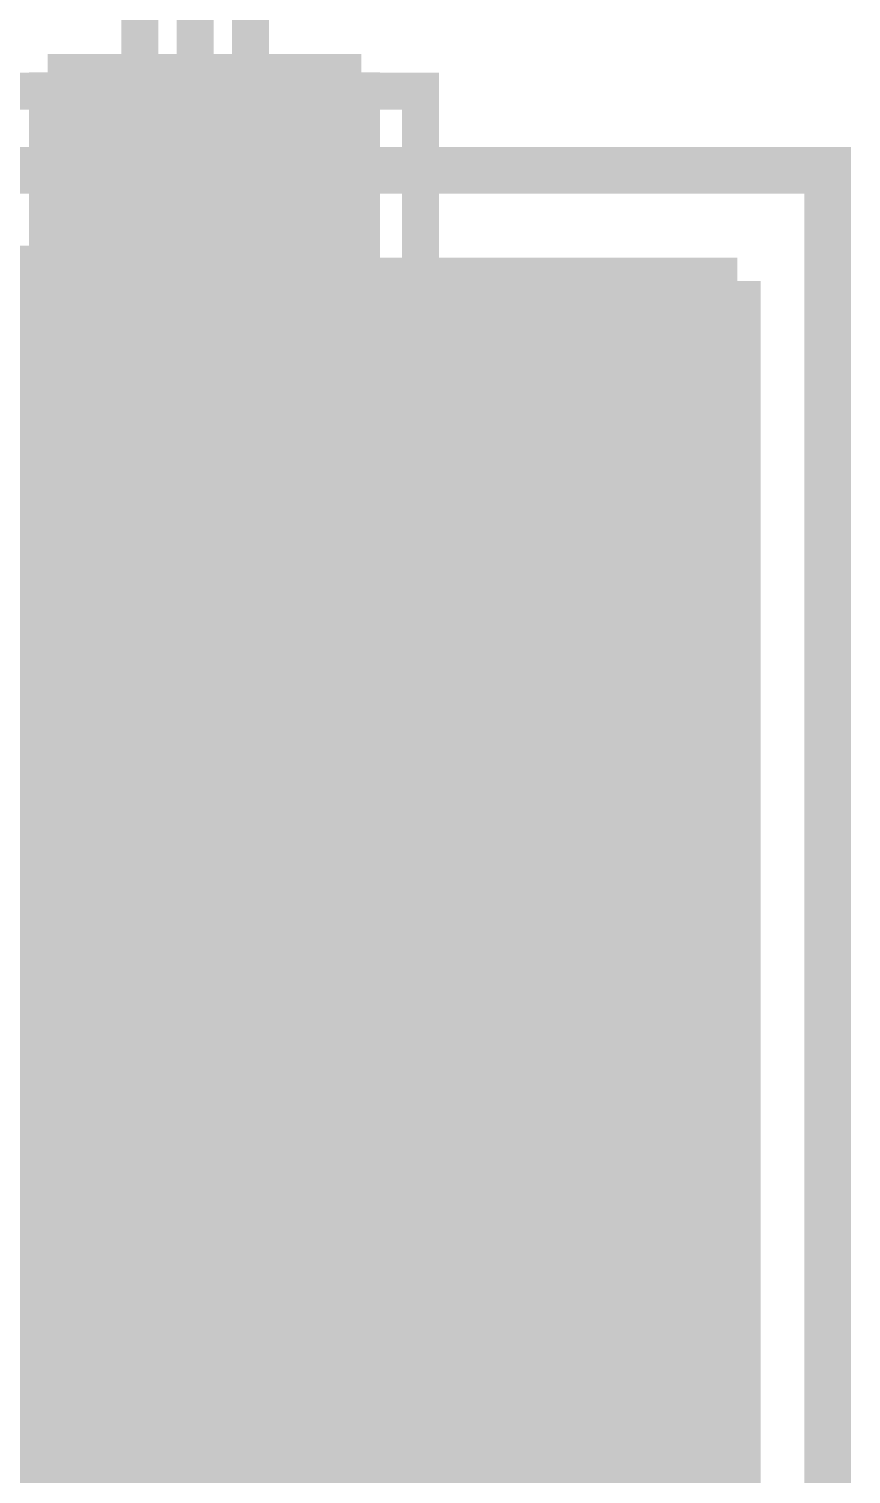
# Model space of a CAD drawing. Extents: x -4 to 136, y -50 to 40.
# Drawn here: x 131.67 to 136.13, y 26.94 to 34.77 of the extents above; entities that cross this region are included whole.
import ezdxf

# ---------------------------------------------------------------- set-up
doc = ezdxf.new("R2010")
doc.units = 0
doc.header["$MEASUREMENT"] = 0
doc.layers.get('0').update_dxf_attribs({"linetype": 'CONTINUOUS'})
for name, color, linetype in [('25-335-0_BOT', 7, 'CONTINUOUS'), ('25-335-0_DRD', 7, 'CONTINUOUS'), ('25-335-0_GND', 6, 'CONTINUOUS'), ('25-335-0_IN1', 4, 'CONTINUOUS'), ('25-335-0_SMB', 3, 'CONTINUOUS'), ('25-335-0_SMT', 5, 'CONTINUOUS'), ('25-335-0_SSB', 14, 'CONTINUOUS'), ('25-335-0_TOP', 12, 'CONTINUOUS'), ('THRUHOLE_TAP', 15, 'CONTINUOUS')]:
    doc.layers.add(name, color=color, linetype=linetype)

# ---------------------------------------------------------------- blocks, each defined once
blk = doc.blocks.new('OBLONG_13')
at = {"const_width": 1.5748}
blk.add_lwpolyline([(0, 0.2286), (0, -0.2286)], dxfattribs=at)
at = {"const_width": 0.7874}
for points in [[(-0.3937, 0.2286, 1), (0.3937, 0.2286, 1)], [(-0.3937, -0.2286, 1), (0.3937, -0.2286, 1)]]:
    blk.add_lwpolyline(points, format="xyb", close=True, dxfattribs=at)
blk = doc.blocks.new('ROUND_47')
at = {"const_width": 1.397}
blk.add_lwpolyline([(-0.6985, 0, 1), (0.6985, 0, 1)], format="xyb", close=True, dxfattribs=at)
blk = doc.blocks.new('ROUND_64')
at = {"const_width": 1.016}
blk.add_lwpolyline([(-0.508, 0, 1), (0.508, 0, 1)], format="xyb", close=True, dxfattribs=at)
blk = doc.blocks.new('ROUND_65')
at = {"const_width": 0.54991}
blk.add_lwpolyline([(-0.274954, 0, 1), (0.274954, 0, 1)], format="xyb", close=True, dxfattribs=at)

msp = doc.modelspace()

# ---------------------------------------------------------------- linework, layer by layer
at = {"layer": '25-335-0_BOT', "const_width": 0.254}
for points in [[(135.509, 33.401), (111.48822, 33.401)], [(131.6736, 33.401), (131.6736, 31.48076)], [(131.9022, 33.401), (131.9022, 31.67126)], [(132.1308, 33.401), (132.1308, 31.78302)], [(132.3594, 33.401), (132.3594, 31.83636)], [(132.588, 33.401), (132.588, 31.84144)], [(132.8166, 33.401), (132.8166, 31.79826)], [(133.0452, 33.401), (133.0452, 31.70428)], [(133.2738, 33.401), (133.2738, 31.5341)], [(133.5024, 33.401), (133.5024, 31.22168)], [(133.731, 33.401), (133.731, 2.5019)], [(133.9596, 33.401), (133.9596, 2.33426)], [(134.1882, 33.401), (134.1882, 2.13106)], [(134.4168, 33.401), (134.4168, 1.87706)], [(134.6454, 33.401), (134.6454, 1.5494)], [(134.874, 33.401), (134.874, 1.08458)], [(135.1026, 33.401), (135.1026, -3.556)], [(135.3312, 33.401), (135.3312, -3.556)], [(135.509, 33.401), (135.509, -3.556)], [(135.509, 33.2486), (111.50092, 33.2486)], [(135.509, 33.02), (111.44758, 33.02)], [(135.509, 32.7914), (111.3282, 32.7914)], [(135.509, 32.5628), (111.3282, 32.5628)], [(135.509, 32.3342), (111.3282, 32.3342)], [(135.509, 32.1056), (111.3282, 32.1056)], [(135.509, 31.877), (111.3282, 31.877)], [(131.86664, 31.6484), (130.5941, 31.6484)], [(135.509, 31.6484), (133.1341, 31.6484)], [(131.6228, 31.4198), (130.83794, 31.4198)], [(135.509, 31.4198), (133.37794, 31.4198)], [(135.509, 31.1912), (133.51764, 31.1912)], [(135.509, 30.9626), (133.5913, 30.9626)], [(135.509, 30.734), (133.6167, 30.734)], [(133.6167, 30.72892), (133.6167, 30.27172)], [(135.509, 30.5054), (133.6167, 30.5054)], [(135.509, 30.2768), (133.6167, 30.2768)], [(135.509, 30.0482), (133.59384, 30.0482)], [(135.509, 29.8196), (133.52272, 29.8196)], [(133.5024, 29.77642), (133.5024, 28.68168)], [(131.61264, 29.591), (130.84556, 29.591)], [(135.509, 29.591), (133.38556, 29.591)], [(131.6736, 29.51734), (131.6736, 28.94076)], [(133.2738, 29.464), (133.2738, 28.9941)], [(131.84886, 29.3624), (130.60934, 29.3624)], [(131.9022, 29.32684), (131.9022, 29.13126)], [(135.509, 29.3624), (133.14934, 29.3624)], [(133.0452, 29.29382), (133.0452, 29.16428)], [(131.90474, 29.1338), (130.556, 29.1338)], [(135.509, 29.1338), (133.096, 29.1338)], [(131.64312, 28.9052), (130.81762, 28.9052)], [(135.509, 28.9052), (133.35762, 28.9052)], [(135.509, 28.6766), (133.50494, 28.6766)], [(135.509, 28.448), (133.58622, 28.448)], [(135.509, 28.2194), (133.6167, 28.2194)], [(133.6167, 28.18892), (133.6167, 27.73172)], [(135.509, 27.9908), (133.6167, 27.9908)], [(135.509, 27.7622), (133.6167, 27.7622)], [(135.509, 27.5336), (133.59892, 27.5336)], [(135.509, 27.305), (133.53288, 27.305)], [(133.5024, 27.23642), (133.5024, 2.63652)], [(131.59486, 27.0764), (130.86588, 27.0764)], [(135.509, 27.0764), (133.40588, 27.0764)], [(131.6736, 26.97734), (131.6736, 2.96926)], [(133.2738, 26.924), (133.2738, 2.74828)], [(131.8133, 26.8478), (130.6449, 26.8478)], [(135.509, 26.8478), (133.1849, 26.8478)]]:
    msp.add_lwpolyline(points, dxfattribs=at)
for points in [[(132.4991, 31.84652, 0.4142136), (131.3815, 30.72892)], [(133.6167, 30.72892, 0.4142136), (132.4991, 31.84652)], [(131.3815, 30.27172, 0.3089883), (132.0927, 29.23032)], [(132.9055, 29.23032, 0.3089882), (133.6167, 30.27172)], [(132.0927, 29.23032, 0.3089882), (131.3815, 28.18892)], [(133.6167, 28.18892, 0.3089883), (132.9055, 29.23032)], [(131.3815, 27.73172, 0.4142136), (132.4991, 26.61412)], [(132.4991, 26.61412, 0.4142136), (133.6167, 27.73172)]]:
    msp.add_lwpolyline(points, format="xyb", dxfattribs=at)
at = {"layer": '25-335-0_DRD', "const_width": 0.254}
for points in [[(-4.0005, 34.00044), (-4.0005, -4.0005), (135.99922, -4.0005), (135.99922, 34.00044), (-4.0005, 34.00044)], [(132.4991, 31.13532), (131.8641, 30.50032)], [(133.1341, 30.50032), (132.4991, 31.13532)], [(131.8641, 30.50032), (132.4991, 29.86532)], [(132.4991, 29.86532), (133.1341, 30.50032)], [(132.4991, 28.59532), (131.8641, 27.96032)], [(133.1341, 27.96032), (132.4991, 28.59532)], [(131.8641, 27.96032), (132.4991, 27.32532)], [(132.4991, 27.32532), (133.1341, 27.96032)]]:
    msp.add_lwpolyline(points, dxfattribs=at)
at = {"layer": '25-335-0_GND', "const_width": 0.254}
msp.add_lwpolyline([(-4.0005, 34.00044), (-4.0005, -4.0005), (135.99922, -4.0005), (135.99922, 34.00044), (-4.0005, 34.00044)], dxfattribs=at)
at = {"layer": '25-335-0_IN1', "const_width": 0.254}
for points in [[(135.509, 33.401), (111.48822, 33.401)], [(131.6736, 33.401), (131.6736, 31.56204)], [(131.9022, 33.401), (131.9022, 31.70428)], [(132.1308, 33.401), (132.1308, 31.79318)], [(132.3594, 33.401), (132.3594, 31.8389)], [(132.588, 33.401), (132.588, 31.84144)], [(132.8166, 33.401), (132.8166, 31.80842)], [(133.0452, 33.401), (133.0452, 31.72968)], [(133.2738, 33.401), (133.2738, 31.60014)], [(133.5024, 33.401), (133.5024, 31.39694)], [(133.731, 33.401), (133.731, 31.04388)], [(133.9596, 33.401), (133.9596, 0.43942)], [(134.1882, 33.401), (134.1882, -3.556)], [(134.4168, 33.401), (134.4168, -3.556)], [(134.6454, 33.401), (134.6454, -3.556)], [(134.874, 33.401), (134.874, -3.556)], [(135.1026, 33.401), (135.1026, -3.556)], [(135.3312, 33.401), (135.3312, -3.556)], [(135.509, 33.401), (135.509, -3.556)], [(135.509, 33.2486), (111.50092, 33.2486)], [(135.509, 33.02), (111.44758, 33.02)], [(135.509, 32.7914), (111.27486, 32.7914)], [(135.509, 32.5628), (104.5718, 32.5628)], [(135.509, 32.3342), (104.8004, 32.3342)], [(135.509, 32.1056), (104.96804, 32.1056)], [(135.509, 31.877), (104.9909, 31.877)], [(131.79806, 31.6484), (130.66014, 31.6484)], [(135.509, 31.6484), (133.20014, 31.6484)], [(135.509, 31.4198), (133.48208, 31.4198)], [(135.509, 31.1912), (133.6548, 31.1912)], [(135.509, 30.9626), (133.76402, 30.9626)], [(135.509, 30.734), (133.82498, 30.734)], [(135.509, 30.5054), (133.8453, 30.5054)], [(135.509, 30.2768), (133.82752, 30.2768)], [(135.509, 30.0482), (133.7691, 30.0482)], [(133.731, 29.95422), (133.731, 28.50388)], [(135.509, 29.8196), (133.66242, 29.8196)], [(135.509, 29.591), (133.49224, 29.591)], [(133.5024, 29.60116), (133.5024, 28.85694)], [(131.6736, 29.43606), (131.6736, 29.02204)], [(131.77774, 29.3624), (130.68046, 29.3624)], [(135.509, 29.3624), (133.22046, 29.3624)], [(133.2738, 29.39796), (133.2738, 29.06014)], [(131.9022, 29.29382), (131.9022, 29.16428)], [(133.0452, 29.26842), (133.0452, 29.18968)], [(131.84124, 29.1338), (130.61696, 29.1338)], [(135.509, 29.1338), (133.15696, 29.1338)], [(135.509, 28.9052), (133.45668, 28.9052)], [(135.509, 28.6766), (133.63956, 28.6766)], [(135.509, 28.448), (133.75386, 28.448)], [(135.509, 28.2194), (133.8199, 28.2194)], [(135.509, 27.9908), (133.8453, 27.9908)], [(135.509, 27.7622), (133.83006, 27.7622)], [(135.509, 27.5336), (133.77672, 27.5336)], [(133.731, 27.41422), (133.731, 1.00076)], [(135.509, 27.305), (133.67512, 27.305)], [(133.5024, 27.06116), (133.5024, 1.30556)], [(135.509, 27.0764), (133.5151, 27.0764)], [(131.6736, 26.89606), (131.6736, 1.88722)], [(131.73964, 26.8478), (130.71856, 26.8478)], [(135.509, 26.8478), (133.25856, 26.8478)], [(133.2738, 26.85796), (133.2738, 1.51638)]]:
    msp.add_lwpolyline(points, dxfattribs=at)
for points in [[(132.4991, 31.84652, 0.3187084), (131.2291, 30.94482)], [(133.8453, 30.50032, 0.4142136), (132.4991, 31.84652)], [(132.94614, 29.23032, 0.3182175), (133.8453, 30.50032)], [(131.2291, 30.05328, 0.2272672), (132.05206, 29.23032)], [(132.05206, 29.23032, 0.2277355), (131.2283, 28.4051)], [(133.8453, 27.96032, 0.3182174), (132.94614, 29.23032)], [(132.4991, 26.61412, 0.4142136), (133.8453, 27.96032)], [(131.2291, 27.51328, 0.3182175), (132.4991, 26.61412)]]:
    msp.add_lwpolyline(points, format="xyb", dxfattribs=at)
at = {"layer": '25-335-0_SSB', "const_width": 0.20066}
for points in [[(132.2705, 34.5313), (132.2705, 40.0304), (132.57022, 40.33012), (132.86994, 40.0304)], [(132.57022, 34.4297), (132.57022, 40.33012)], [(132.86994, 40.0304), (132.86994, 34.5313)], [(131.77012, 34.5313), (131.77012, 32.0294)], [(133.47192, 34.5313), (131.77012, 34.5313)], [(131.9403, 34.5313), (131.9403, 32.0294)], [(132.1181, 34.5313), (132.1181, 32.0294)], [(132.29844, 34.5313), (132.29844, 32.0294)], [(132.47878, 34.5313), (132.47878, 32.0294)], [(132.65912, 34.5313), (132.65912, 32.0294)], [(132.83692, 34.5313), (132.83692, 32.0294)], [(133.01726, 34.5313), (133.01726, 32.0294)], [(133.1976, 34.5313), (133.1976, 32.0294)], [(133.37794, 34.5313), (133.37794, 32.0294)], [(133.47192, 34.5313), (133.47192, 32.0294)], [(95.66656, 34.4297), (133.79196, 34.4297), (133.79196, 32.131), (95.66656, 32.131), (95.66656, 34.4297)], [(133.47192, 34.35604), (131.77012, 34.35604)], [(133.47192, 34.1757), (131.77012, 34.1757)], [(133.47192, 33.99536), (131.77012, 33.99536)], [(133.47192, 33.81756), (131.77012, 33.81756)], [(133.47192, 33.63722), (131.77012, 33.63722)], [(133.47192, 33.45688), (131.77012, 33.45688)], [(133.47192, 33.27654), (131.77012, 33.27654)], [(133.47192, 33.0962), (131.77012, 33.0962)], [(133.47192, 32.9184), (131.77012, 32.9184)], [(133.47192, 32.73806), (131.77012, 32.73806)], [(133.47192, 32.55772), (131.77012, 32.55772)], [(133.47192, 32.37738), (131.77012, 32.37738)], [(133.47192, 32.19958), (131.77012, 32.19958)], [(133.47192, 32.0294), (131.77012, 32.0294)], [(132.47116, 32.0294), (132.47116, 27.72918), (132.17144, 27.72918), (132.17144, 32.0294)], [(132.47116, 27.72918), (132.77088, 27.72918), (132.77088, 32.0294)]]:
    msp.add_lwpolyline(points, dxfattribs=at)
at = {"layer": '25-335-0_TOP'}
for points, const_width in [([(132.4991, 27.96032), (133.24332, 27.96032), (133.985, 28.702), (133.985, 31.75), (132.461, 33.274), (110.871, 33.274)], 0.635), ([(110.871, 33.274), (132.461, 33.274), (133.985, 31.75), (133.985, 28.702), (133.24332, 27.96032), (132.4991, 27.96032)], 0.635), ([(135.509, 33.401), (133.2484, 33.401)], 0.254), ([(133.2484, 33.401), (134.43458, 32.21482)], 0.254), ([(133.2484, 33.401), (134.43458, 32.21482)], 0.254), ([(133.2738, 33.401), (133.2738, 33.3756)], 0.254), ([(133.5024, 33.401), (133.5024, 33.147)], 0.254), ([(133.731, 33.401), (133.731, 32.9184)], 0.254), ([(133.9596, 33.401), (133.9596, 32.6898)], 0.254), ([(134.1882, 33.401), (134.1882, 32.4612)], 0.254), ([(134.4168, 33.401), (134.4168, 32.2326)], 0.254), ([(134.6454, 33.401), (134.6454, 24.3078)], 0.254), ([(134.874, 33.401), (134.874, 22.58568)], 0.254), ([(135.1026, 33.401), (135.1026, 22.58568)], 0.254), ([(135.3312, 33.401), (135.3312, 10.98042)], 0.254), ([(135.509, 33.401), (135.509, -3.556)], 0.254), ([(135.509, 33.2486), (133.4008, 33.2486)], 0.254), ([(135.509, 33.02), (133.6294, 33.02)], 0.254), ([(135.509, 32.7914), (133.858, 32.7914)], 0.254), ([(135.509, 32.5628), (134.0866, 32.5628)], 0.254), ([(135.509, 32.3342), (134.3152, 32.3342)], 0.254), ([(135.509, 32.1056), (134.52602, 32.1056)], 0.254), ([(132.4991, 30.50032), (132.4991, 30.6959), (131.318, 31.877), (101.092, 31.877), (100.711, 31.496), (100.711, 26.924), (99.822, 26.035), (95.885, 26.035), (94.9198, 27.0002), (85.725, 27.0002)], 0.2032), ([(135.509, 31.877), (134.62, 31.877)], 0.254), ([(134.6327, 31.75), (134.6327, 28.702)], 0.254), ([(134.6327, 31.75), (134.6327, 28.702)], 0.254), ([(135.509, 31.6484), (134.6327, 31.6484)], 0.254), ([(135.509, 31.4198), (134.6327, 31.4198)], 0.254), ([(135.509, 31.1912), (134.6327, 31.1912)], 0.254), ([(135.509, 30.9626), (134.6327, 30.9626)], 0.254), ([(135.509, 30.734), (134.6327, 30.734)], 0.254), ([(135.509, 30.5054), (134.6327, 30.5054)], 0.254), ([(135.509, 30.2768), (134.6327, 30.2768)], 0.254), ([(135.509, 30.0482), (134.6327, 30.0482)], 0.254), ([(135.509, 29.8196), (134.6327, 29.8196)], 0.254), ([(131.61264, 29.591), (130.84556, 29.591)], 0.254), ([(135.509, 29.591), (134.6327, 29.591)], 0.254), ([(131.6736, 29.51734), (131.6736, 28.94076)], 0.254), ([(131.84886, 29.3624), (130.60934, 29.3624)], 0.254), ([(131.9022, 29.32684), (131.9022, 29.13126)], 0.254), ([(135.509, 29.3624), (134.6327, 29.3624)], 0.254), ([(131.90474, 29.1338), (130.556, 29.1338)], 0.254), ([(135.509, 29.1338), (134.6327, 29.1338)], 0.254), ([(131.64312, 28.9052), (130.81762, 28.9052)], 0.254), ([(135.509, 28.9052), (134.6327, 28.9052)], 0.254), ([(135.509, 28.6766), (134.6327, 28.6766)], 0.254), ([(135.509, 28.448), (134.57936, 28.448)], 0.254), ([(134.43458, 28.23718), (133.70814, 27.5082)], 0.254), ([(134.43458, 28.23718), (133.70814, 27.5082)], 0.254), ([(135.509, 28.2194), (134.4168, 28.2194)], 0.254), ([(134.4168, 28.21686), (134.4168, 25.7048)], 0.254), ([(135.509, 27.9908), (134.1882, 27.9908)], 0.254), ([(134.1882, 27.98826), (134.1882, 25.9334)], 0.254), ([(135.509, 27.7622), (133.9596, 27.7622)], 0.254), ([(133.9596, 27.75966), (133.9596, 26.162)], 0.254), ([(135.509, 27.5336), (133.731, 27.5336)], 0.254), ([(133.731, 27.53106), (133.731, 26.36266)], 0.254), ([(135.509, 27.305), (133.53288, 27.305)], 0.254), ([(133.5024, 27.23642), (133.5024, 26.4287)], 0.254), ([(131.59486, 27.0764), (130.86588, 27.0764)], 0.254), ([(135.509, 27.0764), (133.40588, 27.0764)], 0.254), ([(131.6736, 26.97734), (131.6736, 26.4287)], 0.254), ([(133.2738, 26.924), (133.2738, 26.4287)], 0.254), ([(131.8133, 26.8478), (130.6449, 26.8478)], 0.254), ([(135.509, 26.8478), (133.1849, 26.8478)], 0.254)]:
    msp.add_lwpolyline(points, dxfattribs=dict(at, const_width=const_width))
at = {"layer": '25-335-0_TOP', "const_width": 0.254}
for points in [[(134.6327, 31.75, 0.1989124), (134.44299, 32.20799)], [(131.3815, 30.27172, 0.3089883), (132.0927, 29.23032)], [(132.0927, 29.23032, 0.3089882), (131.3815, 28.18892)], [(134.4422, 28.2448, 0.1989124), (134.63158, 28.702)], [(134.4422, 28.2448, 0.1989124), (134.63158, 28.702)], [(131.3815, 27.73172, 0.4142136), (132.4991, 26.61412)], [(133.5659, 27.39898, 0.0653546), (133.69985, 27.50125)], [(133.5659, 27.39898, 0.0653546), (133.69985, 27.50125)], [(133.5659, 27.39898, 0.0653546), (133.69985, 27.50125)], [(133.5659, 27.39898, 0.0653546), (133.69985, 27.50125)], [(132.4991, 26.61412, 0.3281894), (133.5659, 27.39898)]]:
    msp.add_lwpolyline(points, format="xyb", dxfattribs=at)

# ---------------------------------------------------------------- block references
at = {"layer": '25-335-0_BOT'}
for p in [(132.4991, 30.50032), (132.4991, 27.96032)]:
    msp.add_blockref('OBLONG_13', p, dxfattribs=at)
at = {"layer": '25-335-0_GND'}
for p in [(132.4991, 30.50032), (132.4991, 27.96032)]:
    msp.add_blockref('ROUND_47', p, dxfattribs=at)
at = {"layer": '25-335-0_IN1'}
for p in [(132.4991, 30.50032), (132.4991, 27.96032)]:
    msp.add_blockref('ROUND_64', p, dxfattribs=at)
at = {"layer": '25-335-0_SMB'}
for p in [(132.4991, 30.50032), (132.4991, 27.96032)]:
    msp.add_blockref('OBLONG_13', p, dxfattribs=at)
at = {"layer": '25-335-0_SMT'}
for p in [(132.4991, 30.50032), (132.4991, 27.96032)]:
    msp.add_blockref('OBLONG_13', p, dxfattribs=at)
at = {"layer": '25-335-0_TOP'}
for p in [(132.4991, 30.50032), (132.4991, 27.96032)]:
    msp.add_blockref('OBLONG_13', p, dxfattribs=at)
at = {"layer": 'THRUHOLE_TAP'}
for p in [(132.4991, 30.50032), (132.4991, 27.96032)]:
    msp.add_blockref('ROUND_65', p, dxfattribs=at)

doc.saveas('drawing.dxf')
